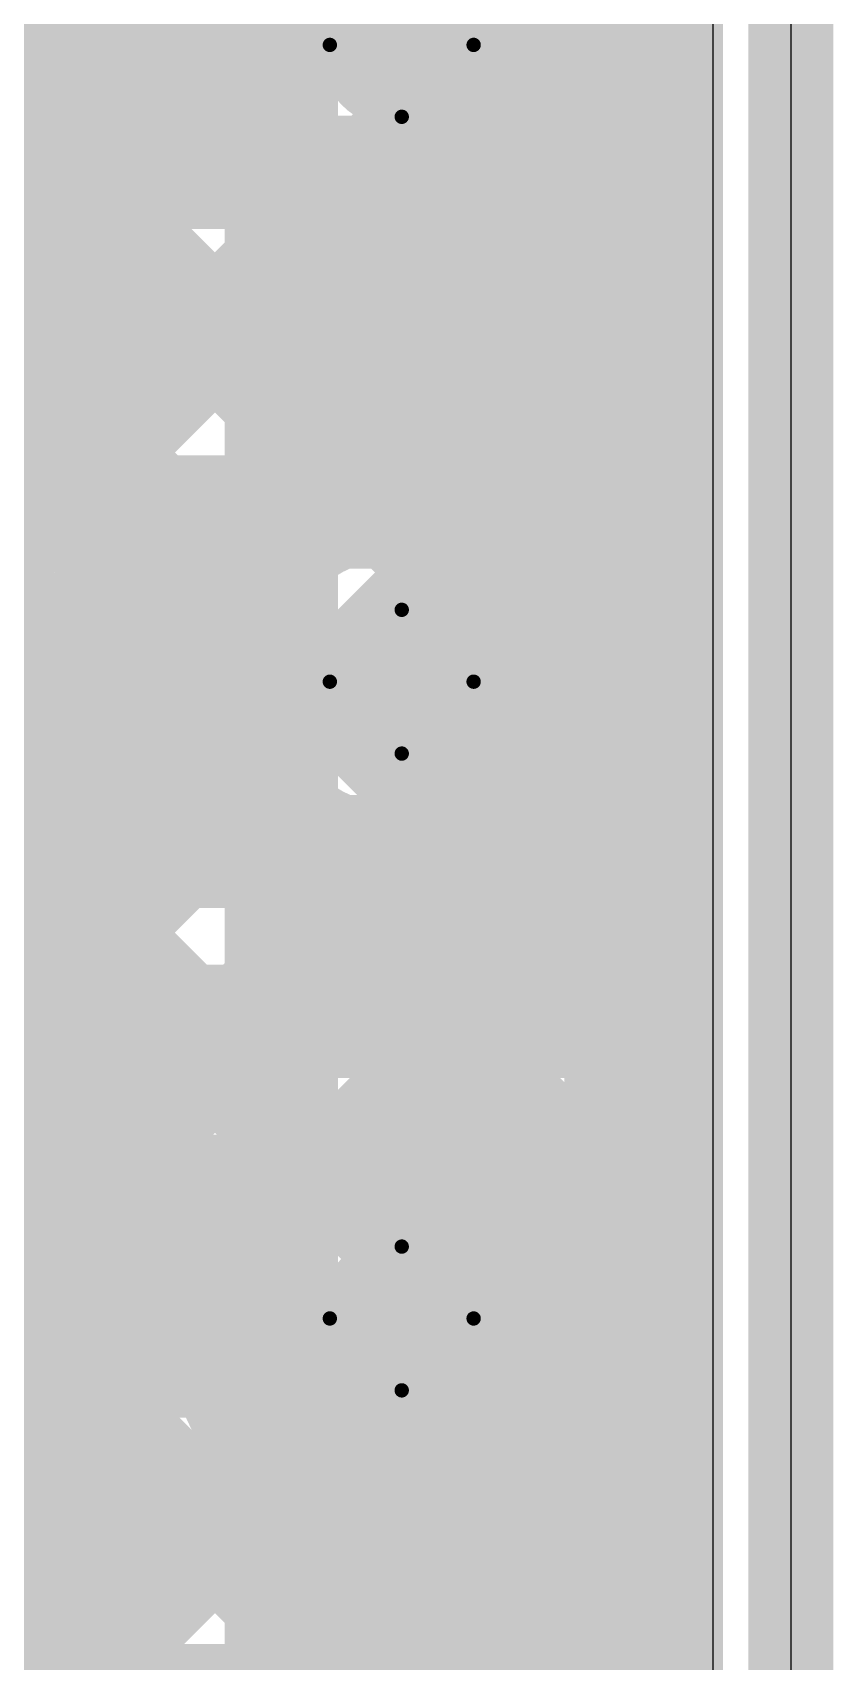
# Model space of a CAD drawing. Header units: millimetres. Extents: x 13 to 259, y -2 to 326.
# Drawn here: x 149.12 to 151.95, y 76.34 to 82.09 of the extents above; entities that cross this region are included whole.
import ezdxf

# ---------------------------------------------------------------- set-up
doc = ezdxf.new("R2010")
doc.units = ezdxf.units.MM
for name, color, linetype in [('BottomLayer', 5, 'Continuous'), ('ConnectLayer', 7, 'Continuous'), ('DrillDrawing', 1, 'Continuous'), ('Mechanical14', 56, 'Continuous'), ('Mechanical34', 56, 'Continuous'), ('MidLayer1', 16, 'Continuous'), ('MidLayer2', 76, 'Continuous'), ('MidLayer3', 90, 'Continuous'), ('MidLayer4', 156, 'Continuous'), ('MidLayer5', 130, 'Continuous'), ('MidLayer6', 216, 'Continuous'), ('MultiLayer', 9, 'Continuous'), ('TopLayer', 1, 'Continuous')]:
    doc.layers.add(name, color=color, linetype=linetype)

msp = doc.modelspace()

# ---------------------------------------------------------------- linework, layer by layer
at = {"layer": 'BottomLayer', "const_width": 0.3}
for points in [[(150.275, 82.05, 1), (150.575, 82.05, 1)], [(150.275, 79.8, 1), (150.575, 79.8, 1)], [(150.275, 77.55, 1), (150.575, 77.55, 1)]]:
    msp.add_lwpolyline(points, format="xyb", close=True, dxfattribs=at)
at = {"layer": 'ConnectLayer'}
msp.add_line((151.8, 136.8), (151.8, 67.8), dxfattribs=at)
msp.add_line((151.8, 136.8), (151.8, 67.8), dxfattribs=at)
at = {"layer": 'ConnectLayer', "const_width": 0.4}
for points in [[(149.3997, 68.24), (149.3997, 136.36)], [(149.9997, 68.24), (149.9997, 136.36)], [(150.5997, 68.24), (150.5997, 136.36)], [(151.1997, 68.24), (151.1997, 136.36)], [(151.36, 68.24), (151.36, 136.36)], [(151.36, 68.24), (151.36, 136.36)], [(147.05, 86.2947), (151.36, 81.9847)], [(151.36, 73.5373), (151.36, 86.0628)], [(151.36, 73.5373), (151.36, 86.0628)], [(147.05, 85.4462), (151.36, 81.1362)], [(147.05, 84.5977), (151.36, 80.2877)], [(147.05, 80.0164), (151.36, 84.3264)], [(148.5063, 81.4726), (151.36, 84.3264)], [(148.5063, 81.4726), (151.36, 84.3264)], [(147.05, 83.7492), (151.36, 79.4392)], [(147.05, 79.1678), (151.36, 83.4778)], [(147.05, 82.9006), (151.36, 78.5906)], [(148.7513, 82.8965), (149.8278, 81.8199)], [(148.7513, 82.8965), (149.8278, 81.8199)], [(147.05, 78.3193), (151.36, 82.6293)], [(151.019, 82.2883), (151.36, 82.6293)], [(151.019, 82.2883), (151.36, 82.6293)], [(148.2587, 82.5405), (150.3623, 80.4369)], [(148.2587, 82.5405), (150.3623, 80.4369)], [(150.9851, 82.3596), (151.36, 81.9847)], [(150.9851, 82.3596), (151.36, 81.9847)], [(146.59, 82.1998), (151.36, 82.1998)], [(147.05, 82.0521), (151.36, 77.7421)], [(148.815, 80.9328), (149.7991, 81.9168)], [(148.815, 80.9328), (149.7991, 81.9168)], [(147.05, 77.4708), (151.36, 81.7808)], [(148.6655, 79.0862), (151.36, 81.7808)], [(148.6655, 79.0862), (151.36, 81.7808)], [(146.59, 81.5998), (151.36, 81.5998)], [(150.8881, 81.6082), (151.36, 81.1362)], [(150.8881, 81.6082), (151.36, 81.1362)], [(148.0288, 79.2981), (150.1868, 81.456)], [(148.0288, 79.2981), (150.1868, 81.456)], [(150.1949, 81.4528), (151.36, 80.2877)], [(150.1949, 81.4528), (151.36, 80.2877)], [(147.05, 81.2036), (151.36, 76.8936)], [(148.755, 81.1957), (149.8566, 80.0941)], [(148.755, 81.1957), (149.8566, 80.0941)], [(146.59, 80.9998), (151.36, 80.9998)], [(145.8138, 75.386), (151.36, 80.9323)], [(150.7681, 80.3403), (151.36, 80.9323)], [(150.7681, 80.3403), (151.36, 80.9323)], [(148.6286, 80.4735), (151.36, 77.7421)], [(148.6286, 80.4735), (151.36, 77.7421)], [(146.59, 80.3998), (151.36, 80.3998)], [(147.05, 80.3551), (151.36, 76.0451)], [(147.9121, 80.3415), (150.1338, 78.1199)], [(147.9121, 80.3415), (150.1338, 78.1199)], [(145.5758, 74.2994), (151.36, 80.0837)], [(151.0649, 79.7886), (151.36, 80.0837)], [(151.0649, 79.7886), (151.36, 80.0837)], [(146.5957, 79.7998), (151.36, 79.7998)], [(151.062, 79.7372), (151.36, 79.4392)], [(151.062, 79.7372), (151.36, 79.4392)], [(145.8138, 75.386), (149.8847, 79.457)], [(145.8138, 75.386), (149.8847, 79.457)], [(147.05, 79.5065), (151.36, 75.1965)], [(145.7941, 73.6693), (151.36, 79.2352)], [(146.4584, 79.2496), (149.9641, 75.744)], [(146.4584, 79.2496), (149.9641, 75.744)], [(150.3031, 78.1783), (151.36, 79.2352)], [(150.3031, 78.1783), (151.36, 79.2352)], [(150.7191, 79.2316), (151.36, 78.5906)], [(150.7191, 79.2316), (151.36, 78.5906)], [(146.59, 79.1998), (151.36, 79.1998)], [(148.3238, 77.0475), (150.4364, 79.1601)], [(148.3238, 77.0475), (150.4364, 79.1601)], [(147.05, 78.658), (151.36, 74.348)], [(146.5801, 78.5998), (151.36, 78.5998)], [(148.81, 78.5951), (149.7885, 77.6166)], [(148.81, 78.5951), (149.7885, 77.6166)], [(141.2134, 68.24), (151.36, 78.3867)], [(150.9241, 77.9507), (151.36, 78.3867)], [(150.9241, 77.9507), (151.36, 78.3867)], [(148.4564, 78.1002), (150.6621, 75.8945)], [(148.4564, 78.1002), (150.6621, 75.8945)], [(146.5895, 77.9998), (151.36, 77.9998)], [(148.7744, 76.6495), (149.7968, 77.6719)], [(148.7744, 76.6495), (149.7968, 77.6719)], [(142.0619, 68.24), (151.36, 77.5381)], [(148.3127, 74.4908), (151.36, 77.5381)], [(148.3127, 74.4908), (151.36, 77.5381)], [(146.1315, 77.3998), (151.36, 77.3998)], [(150.9949, 77.2587), (151.36, 76.8936)], [(150.9949, 77.2587), (151.36, 76.8936)], [(144.0043, 71.0309), (150.0243, 77.051)], [(144.0043, 71.0309), (150.0243, 77.051)], [(150.4916, 76.9135), (151.36, 76.0451)], [(150.4916, 76.9135), (151.36, 76.0451)], [(145.5304, 76.7998), (151.36, 76.7998)], [(142.9104, 68.24), (151.36, 76.6896)], [(150.5891, 75.9186), (151.36, 76.6896)], [(150.5891, 75.9186), (151.36, 76.6896)], [(142.4252, 76.1998), (151.36, 76.1998)]]:
    msp.add_lwpolyline(points, dxfattribs=at)
at = {"layer": 'ConnectLayer'}
for points, const_width in [([(151.065, 82.05, 1), (149.785, 82.05, 1)], 0.4), ([(151.065, 82.05, 1), (149.785, 82.05, 1)], 0.4), ([(150.919, 82.2883, 1), (151.119, 82.2883, 1)], 0.2), ([(150.919, 82.2883, 1), (151.119, 82.2883, 1)], 0.2), ([(151.26, 82.1998, 1), (151.46, 82.1998, 1)], 0.2), ([(149.685, 82.05, 1), (149.885, 82.05, 1)], 0.2), ([(149.685, 82.05, 1), (149.885, 82.05, 1)], 0.2), ([(150.965, 82.05, 1), (151.165, 82.05, 1)], 0.2), ([(150.965, 82.05, 1), (151.165, 82.05, 1)], 0.2), ([(151.26, 81.9847, 1), (151.46, 81.9847, 1)], 0.2), ([(151.26, 81.9847, 1), (151.46, 81.9847, 1)], 0.2), ([(151.26, 81.9847, 1), (151.46, 81.9847, 1)], 0.2), ([(149.6991, 81.9168, 1), (149.8991, 81.9168, 1)], 0.2), ([(149.6991, 81.9168, 1), (149.8991, 81.9168, 1)], 0.2), ([(149.7278, 81.8199, 1), (149.9278, 81.8199, 1)], 0.2), ([(149.7278, 81.8199, 1), (149.9278, 81.8199, 1)], 0.2), ([(151.26, 81.7808, 1), (151.46, 81.7808, 1)], 0.2), ([(151.26, 81.7808, 1), (151.46, 81.7808, 1)], 0.2), ([(151.26, 81.7808, 1), (151.46, 81.7808, 1)], 0.2), ([(150.7881, 81.6082, 1), (150.9881, 81.6082, 1)], 0.2), ([(150.7881, 81.6082, 1), (150.9881, 81.6082, 1)], 0.2), ([(151.26, 81.5998, 1), (151.46, 81.5998, 1)], 0.2), ([(150.0868, 81.456, 1), (150.2868, 81.456, 1)], 0.2), ([(150.0868, 81.456, 1), (150.2868, 81.456, 1)], 0.2), ([(150.095, 81.4528, 1), (150.2949, 81.4528, 1)], 0.2), ([(150.095, 81.4528, 1), (150.2949, 81.4528, 1)], 0.2), ([(151.26, 81.1362, 1), (151.46, 81.1362, 1)], 0.2), ([(151.26, 81.1362, 1), (151.46, 81.1362, 1)], 0.2), ([(151.26, 81.1362, 1), (151.46, 81.1362, 1)], 0.2), ([(151.26, 80.9998, 1), (151.46, 80.9998, 1)], 0.2), ([(151.26, 80.9323, 1), (151.46, 80.9323, 1)], 0.2), ([(151.26, 80.9323, 1), (151.46, 80.9323, 1)], 0.2), ([(151.26, 80.9323, 1), (151.46, 80.9323, 1)], 0.2), ([(151.065, 79.8, 1), (149.785, 79.8, 1)], 0.4), ([(151.065, 79.8, 1), (149.785, 79.8, 1)], 0.4), ([(150.2623, 80.4369, 1), (150.4623, 80.4369, 1)], 0.2), ([(150.2623, 80.4369, 1), (150.4623, 80.4369, 1)], 0.2), ([(151.26, 80.3998, 1), (151.46, 80.3998, 1)], 0.2), ([(150.6681, 80.3403, 1), (150.8681, 80.3403, 1)], 0.2), ([(150.6681, 80.3403, 1), (150.8681, 80.3403, 1)], 0.2), ([(151.26, 80.2877, 1), (151.46, 80.2877, 1)], 0.2), ([(151.26, 80.2877, 1), (151.46, 80.2877, 1)], 0.2), ([(151.26, 80.2877, 1), (151.46, 80.2877, 1)], 0.2), ([(149.7566, 80.0941, 1), (149.9566, 80.0941, 1)], 0.2), ([(149.7566, 80.0941, 1), (149.9566, 80.0941, 1)], 0.2), ([(151.26, 80.0837, 1), (151.46, 80.0837, 1)], 0.2), ([(151.26, 80.0837, 1), (151.46, 80.0837, 1)], 0.2), ([(151.26, 80.0837, 1), (151.46, 80.0837, 1)], 0.2), ([(149.685, 79.8, 1), (149.885, 79.8, 1)], 0.2), ([(149.685, 79.8, 1), (149.885, 79.8, 1)], 0.2), ([(150.965, 79.8, 1), (151.165, 79.8, 1)], 0.2), ([(150.965, 79.8, 1), (151.165, 79.8, 1)], 0.2), ([(151.26, 79.7998, 1), (151.46, 79.7998, 1)], 0.2), ([(150.9649, 79.7886, 1), (151.1649, 79.7886, 1)], 0.2), ([(150.9649, 79.7886, 1), (151.1649, 79.7886, 1)], 0.2), ([(150.962, 79.7372, 1), (151.162, 79.7372, 1)], 0.2), ([(150.962, 79.7372, 1), (151.162, 79.7372, 1)], 0.2), ([(149.7847, 79.457, 1), (149.9847, 79.457, 1)], 0.2), ([(149.7847, 79.457, 1), (149.9847, 79.457, 1)], 0.2), ([(151.26, 79.4392, 1), (151.46, 79.4392, 1)], 0.2), ([(151.26, 79.4392, 1), (151.46, 79.4392, 1)], 0.2), ([(151.26, 79.4392, 1), (151.46, 79.4392, 1)], 0.2), ([(150.6191, 79.2316, 1), (150.8191, 79.2316, 1)], 0.2), ([(150.6191, 79.2316, 1), (150.8191, 79.2316, 1)], 0.2), ([(151.26, 79.2352, 1), (151.46, 79.2352, 1)], 0.2), ([(151.26, 79.2352, 1), (151.46, 79.2352, 1)], 0.2), ([(151.26, 79.2352, 1), (151.46, 79.2352, 1)], 0.2), ([(151.26, 79.1998, 1), (151.46, 79.1998, 1)], 0.2), ([(150.3364, 79.1601, 1), (150.5364, 79.1601, 1)], 0.2), ([(150.3364, 79.1601, 1), (150.5364, 79.1601, 1)], 0.2), ([(151.26, 78.5998, 1), (151.46, 78.5998, 1)], 0.2), ([(151.26, 78.5906, 1), (151.46, 78.5906, 1)], 0.2), ([(151.26, 78.5906, 1), (151.46, 78.5906, 1)], 0.2), ([(151.26, 78.5906, 1), (151.46, 78.5906, 1)], 0.2), ([(151.26, 78.3867, 1), (151.46, 78.3867, 1)], 0.2), ([(151.26, 78.3867, 1), (151.46, 78.3867, 1)], 0.2), ([(151.26, 78.3867, 1), (151.46, 78.3867, 1)], 0.2), ([(151.065, 77.55, 1), (149.785, 77.55, 1)], 0.4), ([(151.065, 77.55, 1), (149.785, 77.55, 1)], 0.4), ([(150.2031, 78.1783, 1), (150.4031, 78.1783, 1)], 0.2), ([(150.2031, 78.1783, 1), (150.4031, 78.1783, 1)], 0.2), ([(150.0338, 78.1199, 1), (150.2338, 78.1199, 1)], 0.2), ([(150.0338, 78.1199, 1), (150.2338, 78.1199, 1)], 0.2), ([(151.26, 77.9998, 1), (151.46, 77.9998, 1)], 0.2), ([(150.8241, 77.9507, 1), (151.0241, 77.9507, 1)], 0.2), ([(150.8241, 77.9507, 1), (151.0241, 77.9507, 1)], 0.2), ([(151.26, 77.7421, 1), (151.46, 77.7421, 1)], 0.2), ([(151.26, 77.7421, 1), (151.46, 77.7421, 1)], 0.2), ([(151.26, 77.7421, 1), (151.46, 77.7421, 1)], 0.2), ([(149.6968, 77.6719, 1), (149.8968, 77.6719, 1)], 0.2), ([(149.6968, 77.6719, 1), (149.8968, 77.6719, 1)], 0.2), ([(149.6885, 77.6166, 1), (149.8885, 77.6166, 1)], 0.2), ([(149.6885, 77.6166, 1), (149.8885, 77.6166, 1)], 0.2), ([(149.685, 77.55, 1), (149.885, 77.55, 1)], 0.2), ([(149.685, 77.55, 1), (149.885, 77.55, 1)], 0.2), ([(150.965, 77.55, 1), (151.165, 77.55, 1)], 0.2), ([(150.965, 77.55, 1), (151.165, 77.55, 1)], 0.2), ([(151.26, 77.5381, 1), (151.46, 77.5381, 1)], 0.2), ([(151.26, 77.5381, 1), (151.46, 77.5381, 1)], 0.2), ([(151.26, 77.5381, 1), (151.46, 77.5381, 1)], 0.2), ([(151.26, 77.3998, 1), (151.46, 77.3998, 1)], 0.2), ([(150.8949, 77.2587, 1), (151.0949, 77.2587, 1)], 0.2), ([(150.8949, 77.2587, 1), (151.0949, 77.2587, 1)], 0.2), ([(149.9243, 77.051, 1), (150.1243, 77.051, 1)], 0.2), ([(149.9243, 77.051, 1), (150.1243, 77.051, 1)], 0.2), ([(150.3916, 76.9135, 1), (150.5916, 76.9135, 1)], 0.2), ([(150.3916, 76.9135, 1), (150.5916, 76.9135, 1)], 0.2), ([(151.26, 76.8936, 1), (151.46, 76.8936, 1)], 0.2), ([(151.26, 76.8936, 1), (151.46, 76.8936, 1)], 0.2), ([(151.26, 76.8936, 1), (151.46, 76.8936, 1)], 0.2), ([(151.26, 76.7998, 1), (151.46, 76.7998, 1)], 0.2), ([(151.26, 76.6896, 1), (151.46, 76.6896, 1)], 0.2), ([(151.26, 76.6896, 1), (151.46, 76.6896, 1)], 0.2), ([(151.26, 76.6896, 1), (151.46, 76.6896, 1)], 0.2), ([(151.26, 76.1998, 1), (151.46, 76.1998, 1)], 0.2)]:
    msp.add_lwpolyline(points, format="xyb", close=True, dxfattribs=dict(at, const_width=const_width))
at = {"layer": 'DrillDrawing', "const_width": 0.0508}
for points in [[(150.171, 82.05), (150.425, 82.304)], [(150.425, 82.304), (150.679, 82.05)], [(150.171, 82.05), (150.425, 81.796)], [(150.425, 81.796), (150.679, 82.05)], [(150.171, 79.8), (150.425, 80.054)], [(150.425, 80.054), (150.679, 79.8)], [(150.171, 79.8), (150.425, 79.546)], [(150.425, 79.546), (150.679, 79.8)], [(150.171, 77.55), (150.425, 77.804)], [(150.425, 77.804), (150.679, 77.55)], [(150.171, 77.55), (150.425, 77.296)], [(150.425, 77.296), (150.679, 77.55)]]:
    msp.add_lwpolyline(points, dxfattribs=at)
at = {"layer": 'DrillDrawing', "const_width": 0.0254}
for points in [[(150.1583, 82.05, 1), (150.1837, 82.05, 1)], [(150.1583, 82.05, 1), (150.1837, 82.05, 1)], [(150.6663, 82.05, 1), (150.6917, 82.05, 1)], [(150.6663, 82.05, 1), (150.6917, 82.05, 1)], [(150.4123, 81.796, 1), (150.4377, 81.796, 1)], [(150.4123, 81.796, 1), (150.4377, 81.796, 1)], [(150.4123, 80.054, 1), (150.4377, 80.054, 1)], [(150.4123, 80.054, 1), (150.4377, 80.054, 1)], [(150.1583, 79.8, 1), (150.1837, 79.8, 1)], [(150.1583, 79.8, 1), (150.1837, 79.8, 1)], [(150.6663, 79.8, 1), (150.6917, 79.8, 1)], [(150.6663, 79.8, 1), (150.6917, 79.8, 1)], [(150.4123, 79.546, 1), (150.4377, 79.546, 1)], [(150.4123, 79.546, 1), (150.4377, 79.546, 1)], [(150.4123, 77.804, 1), (150.4377, 77.804, 1)], [(150.4123, 77.804, 1), (150.4377, 77.804, 1)], [(150.1583, 77.55, 1), (150.1837, 77.55, 1)], [(150.1583, 77.55, 1), (150.1837, 77.55, 1)], [(150.6663, 77.55, 1), (150.6917, 77.55, 1)], [(150.6663, 77.55, 1), (150.6917, 77.55, 1)], [(150.4123, 77.296, 1), (150.4377, 77.296, 1)], [(150.4123, 77.296, 1), (150.4377, 77.296, 1)]]:
    msp.add_lwpolyline(points, format="xyb", close=True, dxfattribs=at)
at = {"layer": 'Mechanical14', "const_width": 0.3}
msp.add_lwpolyline([(151.8, 67.8), (151.8, 136.8)], dxfattribs=at)
at = {"layer": 'Mechanical34', "const_width": 0.1}
msp.add_lwpolyline([(151.8, 136.85), (151.8, 67.85)], dxfattribs=at)
at = {"layer": 'MidLayer1', "const_width": 0.3}
for points in [[(150.275, 82.05, 1), (150.575, 82.05, 1)], [(150.275, 79.8, 1), (150.575, 79.8, 1)], [(150.275, 77.55, 1), (150.575, 77.55, 1)]]:
    msp.add_lwpolyline(points, format="xyb", close=True, dxfattribs=at)
at = {"layer": 'MidLayer2', "const_width": 0.3}
for points in [[(150.275, 82.05, 1), (150.575, 82.05, 1)], [(150.275, 79.8, 1), (150.575, 79.8, 1)], [(150.275, 77.55, 1), (150.575, 77.55, 1)]]:
    msp.add_lwpolyline(points, format="xyb", close=True, dxfattribs=at)
at = {"layer": 'MidLayer3', "const_width": 0.3}
for points in [[(150.275, 82.05, 1), (150.575, 82.05, 1)], [(150.275, 79.8, 1), (150.575, 79.8, 1)], [(150.275, 77.55, 1), (150.575, 77.55, 1)]]:
    msp.add_lwpolyline(points, format="xyb", close=True, dxfattribs=at)
at = {"layer": 'MidLayer4', "const_width": 0.3}
for points in [[(150.275, 82.05, 1), (150.575, 82.05, 1)], [(150.275, 79.8, 1), (150.575, 79.8, 1)], [(150.275, 77.55, 1), (150.575, 77.55, 1)]]:
    msp.add_lwpolyline(points, format="xyb", close=True, dxfattribs=at)
at = {"layer": 'MidLayer5', "const_width": 0.3}
for points in [[(150.275, 82.05, 1), (150.575, 82.05, 1)], [(150.275, 79.8, 1), (150.575, 79.8, 1)], [(150.275, 77.55, 1), (150.575, 77.55, 1)]]:
    msp.add_lwpolyline(points, format="xyb", close=True, dxfattribs=at)
at = {"layer": 'MidLayer6', "const_width": 0.3}
for points in [[(150.275, 82.05, 1), (150.575, 82.05, 1)], [(150.275, 79.8, 1), (150.575, 79.8, 1)], [(150.275, 77.55, 1), (150.575, 77.55, 1)]]:
    msp.add_lwpolyline(points, format="xyb", close=True, dxfattribs=at)
at = {"layer": 'MultiLayer', "const_width": 0.3}
for points in [[(150.275, 82.05, 1), (150.575, 82.05, 1)], [(150.275, 79.8, 1), (150.575, 79.8, 1)], [(150.275, 77.55, 1), (150.575, 77.55, 1)]]:
    msp.add_lwpolyline(points, format="xyb", close=True, dxfattribs=at)
at = {"layer": 'TopLayer'}
msp.add_line((151.525, 68.05), (151.5251, 136.525), dxfattribs=at)
at = {"layer": 'TopLayer', "const_width": 0.3}
for points in [[(150.275, 82.05, 1), (150.575, 82.05, 1)], [(150.275, 79.8, 1), (150.575, 79.8, 1)], [(150.275, 77.55, 1), (150.575, 77.55, 1)]]:
    msp.add_lwpolyline(points, format="xyb", close=True, dxfattribs=at)

doc.saveas('drawing.dxf')
